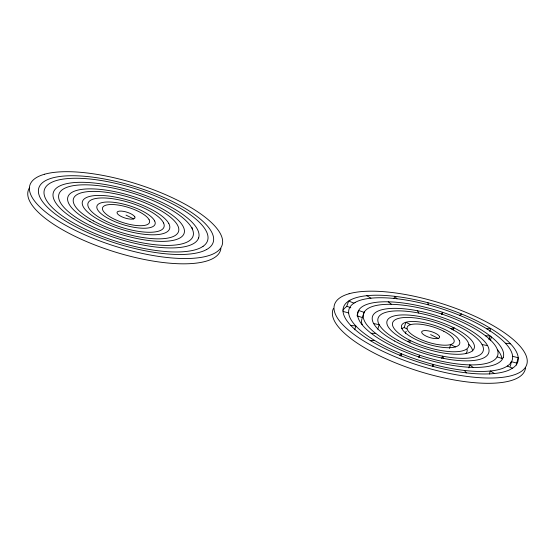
<?xml version="1.0" encoding="UTF-8"?>
<svg xmlns="http://www.w3.org/2000/svg" width="555" height="555" viewBox="0 0 555 555"><rect width="100%" height="100%" fill="white"/><g stroke="black" fill="none" stroke-linecap="round" stroke-linejoin="round"><path stroke-width="0.83" d="M342.962 310.252A91.318 29.88 17.3 0 1 346.639 306.561L348.707 301.018L353.958 303.169M357.198 315.018L358.606 310.488L364.163 312.347L362.124 318.417A70.242 22.984 17.3 0 0 362.172 324.682M354.68 329.753L355.859 325.979L350.732 325.39M377.761 329.177L379.169 324.654L373.695 323.593M393.967 298.583L394.674 296.321L396.978 298.777M401.751 328.629A30.442 9.962 17.3 0 1 404.213 327.561L405.858 322.282L410.624 324.654M400.946 356.144L401.654 353.882L399.669 355.2M409.68 342.796L410.381 340.534L407.398 341.408M418.949 357.469L419.656 355.207L418.741 356.927M441.815 314.539L442.515 312.278L441.6 313.998M432.407 366.668L433.108 364.406L433.282 366.446M441.787 358.412L442.488 356.15L443.75 358.44M453.151 330.065L453.858 327.797L450.875 328.671M449.46 348.325L450.632 344.551L455.398 346.924M468.808 367.882L469.752 364.864L473.02 367.396M489.739 331.481L490.675 328.463L486.832 328.858M488.913 339.681L490.086 335.907L485.507 335.81M490.231 340.735L491.411 336.961M489.399 374.021L490.336 371.004L494.429 373.494M516.566 365.086A91.318 29.88 17.3 0 0 516.608 363.469L518.203 357.76L512.591 356.275M459.602 315.323L461.587 314.005M370.58 340.742L374.431 340.347M371.17 333.291L375.749 333.395M505.397 343.226L510.524 343.816M191.69 227.814L192.585 227.987M482.087 344.551L487.561 345.612M343.052 311.438L348.665 312.923M511.745 361.77L516.559 363.046M497.093 356.858L502.65 358.717M356.962 315.774L362.519 317.626M507.298 366.036L512.549 368.187M347.062 306.298L350.809 307.838M430.631 334.603L438.249 338.39M404.213 327.561L406.94 328.914M126.02 215.118L133.637 218.906M366.827 295.704L370.92 298.201M388.236 301.809L391.504 304.334M464.278 370.428L466.582 372.884M417.506 310.765L418.768 313.055M427.974 302.759L428.148 304.799M220.911 248.446A100.684 32.946 17.3 0 1 112.665 251.249A100.684 32.946 17.3 0 1 29.672 187.507M525.523 367.93A100.684 32.946 17.3 0 1 419.788 371.524A100.684 32.946 17.3 0 1 333.409 308.524M405.386 333.388A24.586 8.047 17.3 0 1 406.302 331.328M468.836 344.384A45.656 14.943 17.3 0 1 471.195 347.326L471.757 348.269A45.656 14.943 17.3 0 1 472.714 350.954M467.095 349.428A39.807 13.022 17.3 0 1 465.77 353.674M497.28 349.49A76.097 24.899 17.3 0 1 501.928 358.717M510.988 361.957A85.463 27.965 17.3 0 1 510.198 366.307M198.614 237.928L198.1 239.129A76.097 24.899 17.3 0 1 96.015 230.512A76.097 24.899 17.3 0 1 69.465 183.136A76.097 24.899 17.3 0 1 185.287 216.277L187.444 217.99A76.097 24.899 17.3 0 1 198.614 237.928M503.225 357.413L501.998 359.751A76.097 24.899 17.3 0 1 473.29 367.403L470.134 367.299A76.097 24.899 17.3 0 1 418.886 356.976L415.126 355.693A76.097 24.899 17.3 0 1 371.357 333.444L369.207 331.73A76.097 24.899 17.3 0 1 358.544 310.592L359.258 309.454A76.097 24.899 17.3 0 1 387.966 301.802L391.122 301.906A76.097 24.899 17.3 0 1 442.37 312.229L446.13 313.513A76.097 24.899 17.3 0 1 489.898 335.761L492.056 337.475A76.097 24.899 17.3 0 1 503.225 357.413M364.309 312.049L363.768 313.138A70.242 22.984 17.3 0 0 375.173 332.958L377.254 334.54A70.242 22.984 17.3 0 0 418.525 354.832L422.008 355.984A70.242 22.984 17.3 0 0 468.961 364.857L471.812 364.899A70.242 22.984 17.3 0 0 496.947 357.156L497.488 356.067A70.242 22.984 17.3 0 0 496.878 348.408L496.135 346.979A70.242 22.984 17.3 0 0 486.083 336.247L484.002 334.665A70.242 22.984 17.3 0 0 442.737 314.373L439.248 313.221A70.242 22.984 17.3 0 0 392.295 304.348L389.443 304.306A70.242 22.984 17.3 0 0 364.309 312.049M203.081 246.302L201.507 247.287A85.463 27.965 17.3 0 1 86.226 229.645A85.463 27.965 17.3 0 1 58.844 179.903A85.463 27.965 17.3 0 1 179.848 207.952L183.011 209.852A85.463 27.965 17.3 0 1 203.081 246.302M349.969 300.227L348.283 301.282A91.318 29.88 17.3 0 0 343.004 311.015L343.205 312.701A91.318 29.88 17.3 0 0 349.359 323.884L351.19 325.882A91.318 29.88 17.3 0 0 369.727 340.229L373.113 342.262A91.318 29.88 17.3 0 0 396.36 353.826L400.627 355.595A91.318 29.88 17.3 0 0 432.13 366.147L436.709 367.334A91.318 29.88 17.3 0 0 463.432 372.502L467.636 373.015A91.318 29.88 17.3 0 0 493.652 373.584L496.753 373.238A91.318 29.88 17.3 0 0 509.386 369.935L512.973 367.923A91.318 29.88 17.3 0 0 518.252 358.19L518.058 356.504A91.318 29.88 17.3 0 0 511.897 345.321L510.066 343.323A91.318 29.88 17.3 0 0 491.529 328.976L484.605 324.932A91.318 29.88 17.3 0 0 464.896 315.379L460.629 313.61A91.318 29.88 17.3 0 0 429.126 303.058L424.547 301.865A91.318 29.88 17.3 0 0 397.824 296.703L393.62 296.19A91.318 29.88 17.3 0 0 367.604 295.621L364.51 295.968A91.318 29.88 17.3 0 0 349.969 300.227M355.138 302.426L353.563 303.412A85.463 27.965 17.3 0 0 348.623 312.527L348.804 314.102A85.463 27.965 17.3 0 0 354.569 324.571L356.282 326.444A85.463 27.965 17.3 0 0 373.633 339.868L376.796 341.769A85.463 27.965 17.3 0 0 398.552 352.591L402.548 354.25A85.463 27.965 17.3 0 0 432.033 364.122L436.32 365.239A85.463 27.965 17.3 0 0 461.33 370.074L465.263 370.553A85.463 27.965 17.3 0 0 489.607 371.087L492.514 370.761A85.463 27.965 17.3 0 0 506.118 366.779L507.693 365.794A85.463 27.965 17.3 0 0 512.633 356.678L512.452 355.103A85.463 27.965 17.3 0 0 506.687 344.634L504.974 342.761A85.463 27.965 17.3 0 0 487.623 329.337L484.459 327.436A85.463 27.965 17.3 0 0 462.704 316.614L458.708 314.956A85.463 27.965 17.3 0 0 429.223 305.083L424.936 303.967A85.463 27.965 17.3 0 0 399.926 299.131L395.992 298.652A85.463 27.965 17.3 0 0 371.649 298.118L368.742 298.444A85.463 27.965 17.3 0 0 355.138 302.426M206.675 249.493L204.774 250.451A91.318 29.88 17.3 0 1 82.175 230.006A91.318 29.88 17.3 0 1 53.377 177.704A91.318 29.88 17.3 0 1 179.993 205.447L183.532 207.459A91.318 29.88 17.3 0 1 206.675 249.493M44.49 174.249L41.882 175.075A100.684 32.946 17.3 0 0 76.306 230.873A100.684 32.946 17.3 0 0 207.549 255.98L210.151 255.161A100.684 32.946 17.3 0 0 177.877 200.424L173.542 198.308A100.684 32.946 17.3 0 0 44.49 174.249M349.102 293.734L346.493 294.559A100.684 32.946 17.3 0 0 380.917 350.358A100.684 32.946 17.3 0 0 512.154 375.471L514.762 374.646A100.684 32.946 17.3 0 0 482.489 319.916L478.153 317.793A100.684 32.946 17.3 0 0 349.102 293.734M454.136 327.936L452.165 326.971A45.656 14.943 17.3 0 0 393.044 316.253A45.656 14.943 17.3 0 0 407.12 341.269L409.09 342.234A45.656 14.943 17.3 0 0 456.73 354.291A45.656 14.943 17.3 0 0 473.401 342.99L472.839 342.046A45.656 14.943 17.3 0 0 454.136 327.936M451.798 329.136L449.952 328.213A39.807 13.022 17.3 0 0 398.24 318.494A39.807 13.022 17.3 0 0 409.458 340.069L411.31 340.992A39.807 13.022 17.3 0 0 452.582 351.752A39.807 13.022 17.3 0 0 468.184 342.463L467.726 341.575A39.807 13.022 17.3 0 0 451.798 329.136M443.827 331.286L442.432 330.593A24.586 8.047 17.3 0 0 407.953 326.049A24.586 8.047 17.3 0 0 429.799 342.754A24.586 8.047 17.3 0 0 453.706 339.216L453.31 338.536A24.586 8.047 17.3 0 0 443.827 331.286M439.449 336.413L439.158 335.942A9.366 3.066 17.3 0 0 424.166 330.607A9.366 3.066 17.3 0 0 428.085 336.968A9.366 3.066 17.3 0 0 439.449 336.413M134.837 216.922L134.546 216.457A9.366 3.066 17.3 0 0 119.554 211.115A9.366 3.066 17.3 0 0 123.474 217.484A9.366 3.066 17.3 0 0 134.837 216.922M168.789 223.505L168.227 222.562A45.656 14.943 17.3 0 0 95.273 195.561A45.656 14.943 17.3 0 0 113.615 226.634A45.656 14.943 17.3 0 0 168.789 223.505M149.101 219.731L148.698 219.052A24.586 8.047 17.3 0 0 109.439 204.587A24.586 8.047 17.3 0 0 119.242 221.278A24.586 8.047 17.3 0 0 149.101 219.731M459.283 340.479L458.874 339.729A30.442 9.962 17.3 0 0 410.492 321.539A30.442 9.962 17.3 0 0 421.786 342.06A30.442 9.962 17.3 0 0 459.283 340.479M154.672 220.994L154.262 220.245A30.442 9.962 17.3 0 0 105.88 202.055A30.442 9.962 17.3 0 0 117.174 222.576A30.442 9.962 17.3 0 0 154.672 220.994M192.266 228.924L191.524 227.495A70.242 22.984 17.3 0 0 80.336 184.926A70.242 22.984 17.3 0 0 104.798 232.011A70.242 22.984 17.3 0 0 192.266 228.924M163.572 222.978L163.114 222.09A39.807 13.022 17.3 0 0 100.108 198.01A39.807 13.022 17.3 0 0 113.969 224.678A39.807 13.022 17.3 0 0 163.572 222.978M90.028 221.563A60.877 19.918 17.3 0 0 183.871 233.939A60.877 19.918 17.3 0 0 104.146 189.852A60.877 19.918 17.3 0 0 90.028 221.563M93.49 220.946A55.021 18.003 17.3 0 0 178.308 232.129A55.021 18.003 17.3 0 0 106.248 192.28A55.021 18.003 17.3 0 0 93.49 220.946M394.64 341.048A60.877 19.918 17.3 0 0 488.483 353.424A60.877 19.918 17.3 0 0 408.757 309.336A60.877 19.918 17.3 0 0 394.64 341.048M398.101 340.43A55.021 18.003 17.3 0 0 482.919 351.613A55.021 18.003 17.3 0 0 410.86 311.764A55.021 18.003 17.3 0 0 398.101 340.43"/></g></svg>
